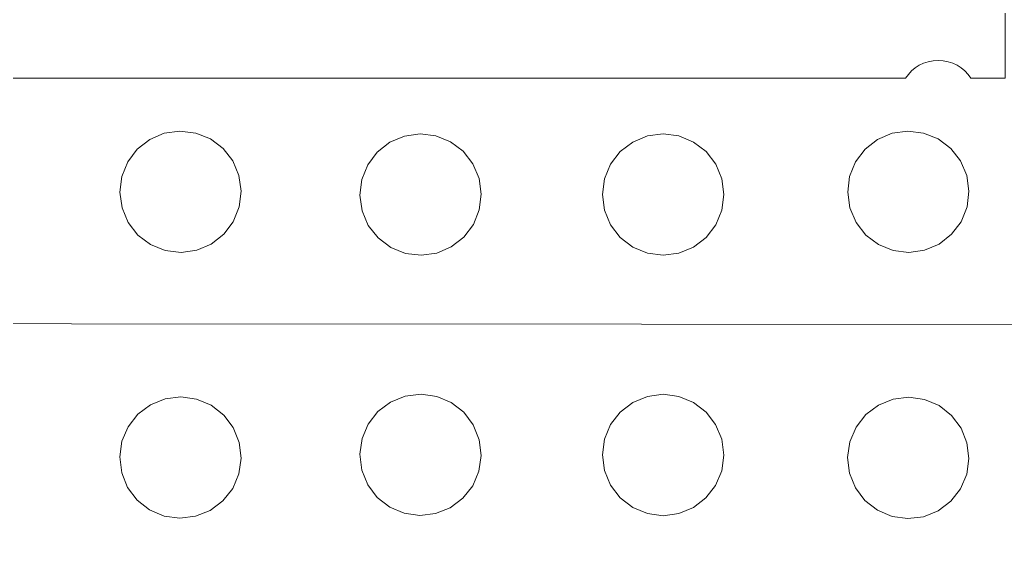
# Model space of a CAD drawing. Header units: centimetres. Extents: x -25 to 25, y -32.5 to 32.5.
# Drawn here: x -6.988 to -4.397, y -18.352 to -16.974 of the extents above; entities that cross this region are included whole.
import ezdxf

# ---------------------------------------------------------------- set-up
doc = ezdxf.new("R2010")
doc.units = ezdxf.units.CM
doc.header["$MEASUREMENT"] = 0
doc.layers.add('Capa 1', color=7, linetype='Continuous')

msp = doc.modelspace()

# ---------------------------------------------------------------- linework, layer by layer
at = {"layer": 'Capa 1', "color": 250, "lineweight": 9}
for points, knots in [([(-4.48739, -16.83101), (-4.48739, -16.83101), (-4.3972, -16.83073), (-4.3972, -16.83073), (-4.3972, -16.83073), (-4.3972, -16.83073), (-4.3972, -17.12726), (-4.3972, -17.12726), (-4.3972, -17.12726), (-4.3972, -17.12726), (-4.48766, -17.12726), (-4.48766, -17.12726)], [0, 0, 0, 0, 0.25, 0.25, 0.25, 0.25, 0.5, 0.5, 0.5, 0.5, 1, 1, 1, 1]), ([(-4.48739, -17.12768), (-4.50552, -17.09943), (-4.53722, -17.0807), (-4.57329, -17.0807), (-4.57329, -17.0807), (-4.60936, -17.0807), (-4.64106, -17.09943), (-4.6592, -17.12768)], [0, 0, 0, 0, 0.3333333, 0.3333333, 0.3333333, 0.3333333, 1, 1, 1, 1]), ([(-4.65891, -17.12726), (-4.65891, -17.12726), (-8.47917, -17.12726), (-8.47917, -17.12726), (-8.47917, -17.12726), (-8.47917, -17.12726), (-8.47918, -17.64913), (-8.47918, -17.64913), (-8.47918, -17.64913), (-8.47918, -17.64913), (-8.47809, -17.66579), (-8.47809, -17.66579), (-8.47809, -17.66579), (-8.47809, -17.66579), (-8.47482, -17.68216), (-8.47482, -17.68216), (-8.47482, -17.68216), (-8.47482, -17.68216), (-8.46946, -17.69796), (-8.46946, -17.69796), (-8.46946, -17.69796), (-8.46946, -17.69796), (-8.46208, -17.71292), (-8.46208, -17.71292), (-8.46208, -17.71292), (-8.46208, -17.71292), (-8.45281, -17.7268), (-8.45281, -17.7268), (-8.45281, -17.7268), (-8.45281, -17.7268), (-8.4418, -17.73935), (-8.4418, -17.73935), (-8.4418, -17.73935), (-8.4418, -17.73935), (-8.42926, -17.75034), (-8.42926, -17.75034), (-8.42926, -17.75034), (-8.42926, -17.75034), (-8.41539, -17.75962), (-8.41539, -17.75962), (-8.41539, -17.75962), (-8.41539, -17.75962), (-8.40041, -17.767), (-8.40041, -17.767), (-8.40041, -17.767), (-8.40041, -17.767), (-8.38461, -17.77237), (-8.38461, -17.77237), (-8.38461, -17.77237), (-8.38461, -17.77237), (-8.36824, -17.77562), (-8.36824, -17.77562), (-8.36824, -17.77562), (-8.36824, -17.77562), (-8.3516, -17.77671), (-8.3516, -17.77671)], [0, 0, 0, 0, 0.0666667, 0.0666667, 0.0666667, 0.0666667, 0.1333333, 0.1333333, 0.1333333, 0.1333333, 0.2, 0.2, 0.2, 0.2, 0.2666667, 0.2666667, 0.2666667, 0.2666667, 0.3333333, 0.3333333, 0.3333333, 0.3333333, 0.4, 0.4, 0.4, 0.4, 0.4666667, 0.4666667, 0.4666667, 0.4666667, 0.5333333, 0.5333333, 0.5333333, 0.5333333, 0.6, 0.6, 0.6, 0.6, 0.6666667, 0.6666667, 0.6666667, 0.6666667, 0.7333333, 0.7333333, 0.7333333, 0.7333333, 0.8, 0.8, 0.8, 0.8, 0.8666667, 0.8666667, 0.8666667, 0.8666667, 1, 1, 1, 1]), ([(-6.70293, -17.50678), (-6.70293, -17.50678), (-6.6773, -17.53959), (-6.6773, -17.53959), (-6.6773, -17.53959), (-6.6773, -17.53959), (-6.64406, -17.56465), (-6.64406, -17.56465), (-6.64406, -17.56465), (-6.64406, -17.56465), (-6.60547, -17.58025), (-6.60547, -17.58025), (-6.60547, -17.58025), (-6.60547, -17.58025), (-6.56415, -17.58534), (-6.56415, -17.58534), (-6.56415, -17.58534), (-6.56415, -17.58534), (-6.52292, -17.57955), (-6.52292, -17.57955), (-6.52292, -17.57955), (-6.52292, -17.57955), (-6.48459, -17.5633), (-6.48459, -17.5633), (-6.48459, -17.5633), (-6.48459, -17.5633), (-6.45178, -17.53767), (-6.45178, -17.53767), (-6.45178, -17.53767), (-6.45178, -17.53767), (-6.42672, -17.50443), (-6.42672, -17.50443), (-6.42672, -17.50443), (-6.42672, -17.50443), (-6.41112, -17.46584), (-6.41112, -17.46584), (-6.41112, -17.46584), (-6.41112, -17.46584), (-6.40603, -17.42452), (-6.40603, -17.42452), (-6.40603, -17.42452), (-6.40603, -17.42452), (-6.41182, -17.38329), (-6.41182, -17.38329), (-6.41182, -17.38329), (-6.41182, -17.38329), (-6.42808, -17.34496), (-6.42808, -17.34496), (-6.42808, -17.34496), (-6.42808, -17.34496), (-6.4537, -17.31215), (-6.4537, -17.31215), (-6.4537, -17.31215), (-6.4537, -17.31215), (-6.48694, -17.28709), (-6.48694, -17.28709), (-6.48694, -17.28709), (-6.48694, -17.28709), (-6.52554, -17.27149), (-6.52554, -17.27149), (-6.52554, -17.27149), (-6.52554, -17.27149), (-6.56685, -17.2664), (-6.56685, -17.2664), (-6.56685, -17.2664), (-6.56685, -17.2664), (-6.60808, -17.27219), (-6.60808, -17.27219), (-6.60808, -17.27219), (-6.60808, -17.27219), (-6.64641, -17.28845), (-6.64641, -17.28845), (-6.64641, -17.28845), (-6.64641, -17.28845), (-6.67922, -17.31407), (-6.67922, -17.31407), (-6.67922, -17.31407), (-6.67922, -17.31407), (-6.70428, -17.34731), (-6.70428, -17.34731), (-6.70428, -17.34731), (-6.70428, -17.34731), (-6.71988, -17.38591), (-6.71988, -17.38591), (-6.71988, -17.38591), (-6.71988, -17.38591), (-6.72497, -17.42723), (-6.72497, -17.42723), (-6.72497, -17.42723), (-6.72497, -17.42723), (-6.71918, -17.46845), (-6.71918, -17.46845), (-6.71918, -17.46845), (-6.71918, -17.46845), (-6.70293, -17.50678), (-6.70293, -17.50678)], [0, 0, 0, 0, 0.04, 0.04, 0.04, 0.04, 0.08, 0.08, 0.08, 0.08, 0.12, 0.12, 0.12, 0.12, 0.16, 0.16, 0.16, 0.16, 0.2, 0.2, 0.2, 0.2, 0.24, 0.24, 0.24, 0.24, 0.28, 0.28, 0.28, 0.28, 0.32, 0.32, 0.32, 0.32, 0.36, 0.36, 0.36, 0.36, 0.4, 0.4, 0.4, 0.4, 0.44, 0.44, 0.44, 0.44, 0.48, 0.48, 0.48, 0.48, 0.52, 0.52, 0.52, 0.52, 0.56, 0.56, 0.56, 0.56, 0.6, 0.6, 0.6, 0.6, 0.64, 0.64, 0.64, 0.64, 0.68, 0.68, 0.68, 0.68, 0.72, 0.72, 0.72, 0.72, 0.76, 0.76, 0.76, 0.76, 0.8, 0.8, 0.8, 0.8, 0.84, 0.84, 0.84, 0.84, 0.88, 0.88, 0.88, 0.88, 0.92, 0.92, 0.92, 0.92, 1, 1, 1, 1]), ([(-6.07174, -17.51418), (-6.07174, -17.51418), (-6.04612, -17.547), (-6.04612, -17.547), (-6.04612, -17.547), (-6.04612, -17.547), (-6.01288, -17.57206), (-6.01288, -17.57206), (-6.01288, -17.57206), (-6.01288, -17.57206), (-5.97428, -17.58766), (-5.97428, -17.58766), (-5.97428, -17.58766), (-5.97428, -17.58766), (-5.93296, -17.59274), (-5.93296, -17.59274), (-5.93296, -17.59274), (-5.93296, -17.59274), (-5.89174, -17.58696), (-5.89174, -17.58696), (-5.89174, -17.58696), (-5.89174, -17.58696), (-5.85341, -17.5707), (-5.85341, -17.5707), (-5.85341, -17.5707), (-5.85341, -17.5707), (-5.8206, -17.54508), (-5.8206, -17.54508), (-5.8206, -17.54508), (-5.8206, -17.54508), (-5.79554, -17.51184), (-5.79554, -17.51184), (-5.79554, -17.51184), (-5.79554, -17.51184), (-5.77993, -17.47324), (-5.77993, -17.47324), (-5.77993, -17.47324), (-5.77993, -17.47324), (-5.77485, -17.43192), (-5.77485, -17.43192), (-5.77485, -17.43192), (-5.77485, -17.43192), (-5.78063, -17.3907), (-5.78063, -17.3907), (-5.78063, -17.3907), (-5.78063, -17.3907), (-5.79689, -17.35237), (-5.79689, -17.35237), (-5.79689, -17.35237), (-5.79689, -17.35237), (-5.82251, -17.31956), (-5.82251, -17.31956), (-5.82251, -17.31956), (-5.82251, -17.31956), (-5.85576, -17.2945), (-5.85576, -17.2945), (-5.85576, -17.2945), (-5.85576, -17.2945), (-5.89435, -17.27889), (-5.89435, -17.27889), (-5.89435, -17.27889), (-5.89435, -17.27889), (-5.93567, -17.27381), (-5.93567, -17.27381), (-5.93567, -17.27381), (-5.93567, -17.27381), (-5.9769, -17.2796), (-5.9769, -17.2796), (-5.9769, -17.2796), (-5.9769, -17.2796), (-6.01522, -17.29585), (-6.01522, -17.29585), (-6.01522, -17.29585), (-6.01522, -17.29585), (-6.04803, -17.32148), (-6.04803, -17.32148), (-6.04803, -17.32148), (-6.04803, -17.32148), (-6.0731, -17.35472), (-6.0731, -17.35472), (-6.0731, -17.35472), (-6.0731, -17.35472), (-6.0887, -17.39331), (-6.0887, -17.39331), (-6.0887, -17.39331), (-6.0887, -17.39331), (-6.09378, -17.43463), (-6.09378, -17.43463), (-6.09378, -17.43463), (-6.09378, -17.43463), (-6.088, -17.47586), (-6.088, -17.47586), (-6.088, -17.47586), (-6.088, -17.47586), (-6.07174, -17.51418), (-6.07174, -17.51418)], [0, 0, 0, 0, 0.04, 0.04, 0.04, 0.04, 0.08, 0.08, 0.08, 0.08, 0.12, 0.12, 0.12, 0.12, 0.16, 0.16, 0.16, 0.16, 0.2, 0.2, 0.2, 0.2, 0.24, 0.24, 0.24, 0.24, 0.28, 0.28, 0.28, 0.28, 0.32, 0.32, 0.32, 0.32, 0.36, 0.36, 0.36, 0.36, 0.4, 0.4, 0.4, 0.4, 0.44, 0.44, 0.44, 0.44, 0.48, 0.48, 0.48, 0.48, 0.52, 0.52, 0.52, 0.52, 0.56, 0.56, 0.56, 0.56, 0.6, 0.6, 0.6, 0.6, 0.64, 0.64, 0.64, 0.64, 0.68, 0.68, 0.68, 0.68, 0.72, 0.72, 0.72, 0.72, 0.76, 0.76, 0.76, 0.76, 0.8, 0.8, 0.8, 0.8, 0.84, 0.84, 0.84, 0.84, 0.88, 0.88, 0.88, 0.88, 0.92, 0.92, 0.92, 0.92, 1, 1, 1, 1]), ([(-5.43453, -17.51301), (-5.43453, -17.51301), (-5.40919, -17.54604), (-5.40919, -17.54604), (-5.40919, -17.54604), (-5.40919, -17.54604), (-5.37616, -17.57139), (-5.37616, -17.57139), (-5.37616, -17.57139), (-5.37616, -17.57139), (-5.3377, -17.58732), (-5.3377, -17.58732), (-5.3377, -17.58732), (-5.3377, -17.58732), (-5.29643, -17.59275), (-5.29643, -17.59275), (-5.29643, -17.59275), (-5.29643, -17.59275), (-5.25515, -17.58732), (-5.25515, -17.58732), (-5.25515, -17.58732), (-5.25515, -17.58732), (-5.21669, -17.57139), (-5.21669, -17.57139), (-5.21669, -17.57139), (-5.21669, -17.57139), (-5.18366, -17.54604), (-5.18366, -17.54604), (-5.18366, -17.54604), (-5.18366, -17.54604), (-5.15832, -17.51301), (-5.15832, -17.51301), (-5.15832, -17.51301), (-5.15832, -17.51301), (-5.14239, -17.47455), (-5.14239, -17.47455), (-5.14239, -17.47455), (-5.14239, -17.47455), (-5.13695, -17.43328), (-5.13695, -17.43328), (-5.13695, -17.43328), (-5.13695, -17.43328), (-5.14239, -17.392), (-5.14239, -17.392), (-5.14239, -17.392), (-5.14239, -17.392), (-5.15832, -17.35354), (-5.15832, -17.35354), (-5.15832, -17.35354), (-5.15832, -17.35354), (-5.18366, -17.32051), (-5.18366, -17.32051), (-5.18366, -17.32051), (-5.18366, -17.32051), (-5.21669, -17.29517), (-5.21669, -17.29517), (-5.21669, -17.29517), (-5.21669, -17.29517), (-5.25515, -17.27924), (-5.25515, -17.27924), (-5.25515, -17.27924), (-5.25515, -17.27924), (-5.29643, -17.27381), (-5.29643, -17.27381), (-5.29643, -17.27381), (-5.29643, -17.27381), (-5.3377, -17.27924), (-5.3377, -17.27924), (-5.3377, -17.27924), (-5.3377, -17.27924), (-5.37616, -17.29517), (-5.37616, -17.29517), (-5.37616, -17.29517), (-5.37616, -17.29517), (-5.40919, -17.32051), (-5.40919, -17.32051), (-5.40919, -17.32051), (-5.40919, -17.32051), (-5.43453, -17.35354), (-5.43453, -17.35354), (-5.43453, -17.35354), (-5.43453, -17.35354), (-5.45047, -17.392), (-5.45047, -17.392), (-5.45047, -17.392), (-5.45047, -17.392), (-5.4559, -17.43328), (-5.4559, -17.43328), (-5.4559, -17.43328), (-5.4559, -17.43328), (-5.45047, -17.47455), (-5.45047, -17.47455), (-5.45047, -17.47455), (-5.45047, -17.47455), (-5.43453, -17.51301), (-5.43453, -17.51301)], [0, 0, 0, 0, 0.04, 0.04, 0.04, 0.04, 0.08, 0.08, 0.08, 0.08, 0.12, 0.12, 0.12, 0.12, 0.16, 0.16, 0.16, 0.16, 0.2, 0.2, 0.2, 0.2, 0.24, 0.24, 0.24, 0.24, 0.28, 0.28, 0.28, 0.28, 0.32, 0.32, 0.32, 0.32, 0.36, 0.36, 0.36, 0.36, 0.4, 0.4, 0.4, 0.4, 0.44, 0.44, 0.44, 0.44, 0.48, 0.48, 0.48, 0.48, 0.52, 0.52, 0.52, 0.52, 0.56, 0.56, 0.56, 0.56, 0.6, 0.6, 0.6, 0.6, 0.64, 0.64, 0.64, 0.64, 0.68, 0.68, 0.68, 0.68, 0.72, 0.72, 0.72, 0.72, 0.76, 0.76, 0.76, 0.76, 0.8, 0.8, 0.8, 0.8, 0.84, 0.84, 0.84, 0.84, 0.88, 0.88, 0.88, 0.88, 0.92, 0.92, 0.92, 0.92, 1, 1, 1, 1]), ([(-4.78925, -17.50678), (-4.78925, -17.50678), (-4.76363, -17.53959), (-4.76363, -17.53959), (-4.76363, -17.53959), (-4.76363, -17.53959), (-4.73039, -17.56465), (-4.73039, -17.56465), (-4.73039, -17.56465), (-4.73039, -17.56465), (-4.69179, -17.58025), (-4.69179, -17.58025), (-4.69179, -17.58025), (-4.69179, -17.58025), (-4.65048, -17.58534), (-4.65048, -17.58534), (-4.65048, -17.58534), (-4.65048, -17.58534), (-4.60925, -17.57955), (-4.60925, -17.57955), (-4.60925, -17.57955), (-4.60925, -17.57955), (-4.57092, -17.5633), (-4.57092, -17.5633), (-4.57092, -17.5633), (-4.57092, -17.5633), (-4.53811, -17.53767), (-4.53811, -17.53767), (-4.53811, -17.53767), (-4.53811, -17.53767), (-4.51305, -17.50443), (-4.51305, -17.50443), (-4.51305, -17.50443), (-4.51305, -17.50443), (-4.49745, -17.46584), (-4.49745, -17.46584), (-4.49745, -17.46584), (-4.49745, -17.46584), (-4.49236, -17.42452), (-4.49236, -17.42452), (-4.49236, -17.42452), (-4.49236, -17.42452), (-4.49815, -17.38329), (-4.49815, -17.38329), (-4.49815, -17.38329), (-4.49815, -17.38329), (-4.5144, -17.34496), (-4.5144, -17.34496), (-4.5144, -17.34496), (-4.5144, -17.34496), (-4.54003, -17.31215), (-4.54003, -17.31215), (-4.54003, -17.31215), (-4.54003, -17.31215), (-4.57327, -17.28709), (-4.57327, -17.28709), (-4.57327, -17.28709), (-4.57327, -17.28709), (-4.61186, -17.27149), (-4.61186, -17.27149), (-4.61186, -17.27149), (-4.61186, -17.27149), (-4.65318, -17.2664), (-4.65318, -17.2664), (-4.65318, -17.2664), (-4.65318, -17.2664), (-4.69441, -17.27219), (-4.69441, -17.27219), (-4.69441, -17.27219), (-4.69441, -17.27219), (-4.73274, -17.28845), (-4.73274, -17.28845), (-4.73274, -17.28845), (-4.73274, -17.28845), (-4.76555, -17.31407), (-4.76555, -17.31407), (-4.76555, -17.31407), (-4.76555, -17.31407), (-4.79061, -17.34731), (-4.79061, -17.34731), (-4.79061, -17.34731), (-4.79061, -17.34731), (-4.80621, -17.38591), (-4.80621, -17.38591), (-4.80621, -17.38591), (-4.80621, -17.38591), (-4.8113, -17.42723), (-4.8113, -17.42723), (-4.8113, -17.42723), (-4.8113, -17.42723), (-4.80551, -17.46845), (-4.80551, -17.46845), (-4.80551, -17.46845), (-4.80551, -17.46845), (-4.78925, -17.50678), (-4.78925, -17.50678)], [0, 0, 0, 0, 0.04, 0.04, 0.04, 0.04, 0.08, 0.08, 0.08, 0.08, 0.12, 0.12, 0.12, 0.12, 0.16, 0.16, 0.16, 0.16, 0.2, 0.2, 0.2, 0.2, 0.24, 0.24, 0.24, 0.24, 0.28, 0.28, 0.28, 0.28, 0.32, 0.32, 0.32, 0.32, 0.36, 0.36, 0.36, 0.36, 0.4, 0.4, 0.4, 0.4, 0.44, 0.44, 0.44, 0.44, 0.48, 0.48, 0.48, 0.48, 0.52, 0.52, 0.52, 0.52, 0.56, 0.56, 0.56, 0.56, 0.6, 0.6, 0.6, 0.6, 0.64, 0.64, 0.64, 0.64, 0.68, 0.68, 0.68, 0.68, 0.72, 0.72, 0.72, 0.72, 0.76, 0.76, 0.76, 0.76, 0.8, 0.8, 0.8, 0.8, 0.84, 0.84, 0.84, 0.84, 0.88, 0.88, 0.88, 0.88, 0.92, 0.92, 0.92, 0.92, 1, 1, 1, 1]), ([(-0.01095, -22.81621), (-0.01095, -22.81621), (-0.62295, -22.81588), (-0.62295, -22.81588), (-0.62295, -22.81588), (-0.62295, -22.81588), (-0.62355, -23.90029), (-0.62355, -23.90029), (-0.62355, -23.90029), (-0.62355, -23.90029), (-0.31756, -23.90046), (-0.31756, -23.90046), (-0.31756, -23.90046), (-0.31756, -23.90046), (-0.31812, -24.93468), (-0.31812, -24.93468), (-0.31812, -24.93468), (-0.31812, -24.93468), (-1.84991, -26.46479), (-1.84991, -26.46479), (-1.84991, -26.46479), (-1.84991, -26.46479), (-1.8514, -29.19411), (-1.8514, -29.19411), (-1.8514, -29.19411), (-1.8514, -29.19411), (-0.321, -30.1518), (-0.321, -30.1518), (-0.321, -30.1518), (-0.321, -30.1518), (-0.32128, -30.66211), (-0.32128, -30.66211), (-0.32128, -30.66211), (-0.91406, -30.66178), (-3.56244, -30.66031), (-3.66319, -30.66026), (-3.66319, -30.66026), (-3.66319, -30.66026), (-3.66336, -30.96625), (-3.66336, -30.96625), (-3.66336, -30.96625), (-3.66336, -30.96625), (-4.30124, -30.9659), (-4.30124, -30.9659), (-4.30124, -30.9659), (-4.30124, -30.9659), (-4.30107, -30.65991), (-4.30107, -30.65991), (-4.30107, -30.65991), (-4.44164, -30.65983), (-4.81781, -30.65962), (-4.95225, -30.65955), (-4.95225, -30.65955), (-4.95225, -30.65955), (-5.00159, -30.18334), (-5.00159, -30.18334), (-5.00159, -30.18334), (-4.71797, -30.15395), (-4.77909, -30.16029), (-4.69723, -30.15181), (-4.69723, -30.15181), (-4.7111, -30.01796), (-4.74733, -29.66819), (-4.76932, -29.45591), (-4.76932, -29.45591), (-4.76932, -29.45591), (-5.0737, -29.48745), (-5.0737, -29.48745), (-5.0737, -29.48745), (-5.0737, -29.48745), (-5.39603, -26.37638), (-5.39603, -26.37638), (-5.39603, -26.37638), (-5.39603, -26.37638), (-5.09168, -26.34484), (-5.09168, -26.34484), (-5.09168, -26.34484), (-5.10341, -26.23155), (-5.16133, -25.67251), (-5.16377, -25.64895), (-5.16377, -25.64895), (-5.16377, -25.64895), (-5.46814, -25.68049), (-5.46814, -25.68049), (-5.46814, -25.68049), (-5.46814, -25.68049), (-5.56033, -24.79063), (-5.56033, -24.79063), (-5.56033, -24.79063), (-5.56033, -24.79063), (-5.86155, -24.78617), (-5.86155, -24.78617), (-5.86155, -24.78617), (-5.86155, -24.78617), (-6.10712, -24.72073), (-6.10712, -24.72073), (-6.10712, -24.72073), (-6.10712, -24.72073), (-6.02917, -24.42483), (-6.02917, -24.42483), (-6.02917, -24.42483), (-6.02917, -24.42483), (-6.33934, -24.34218), (-6.33934, -24.34218), (-6.33934, -24.34218), (-6.33934, -24.34218), (-6.41729, -24.63808), (-6.41729, -24.63808), (-6.41729, -24.63808), (-6.41729, -24.63808), (-7.70458, -24.29504), (-7.70458, -24.29504), (-7.70458, -24.29504), (-7.70458, -24.29504), (-7.62663, -23.99914), (-7.62663, -23.99914), (-7.62663, -23.99914), (-7.62663, -23.99914), (-7.93681, -23.91649), (-7.93681, -23.91649), (-7.93681, -23.91649), (-7.93681, -23.91649), (-8.01476, -24.21239), (-8.01476, -24.21239), (-8.01476, -24.21239), (-8.01476, -24.21239), (-8.26032, -24.14696), (-8.26032, -24.14696), (-8.26032, -24.14696), (-8.26032, -24.14696), (-8.61027, -24.14676), (-8.61027, -24.14676), (-8.61027, -24.14676), (-8.61027, -24.14676), (-8.60987, -23.4387), (-8.60987, -23.4387), (-8.60987, -23.4387), (-8.60987, -23.4387), (-8.22715, -23.4389), (-8.22715, -23.4389), (-8.22715, -23.4389), (-8.22703, -23.22658), (-8.22839, -22.84817), (-8.22913, -22.80103), (-8.22913, -22.80103), (-8.22913, -22.80103), (-8.60952, -22.80082), (-8.60952, -22.80082), (-8.60952, -22.80082), (-8.60952, -22.80082), (-8.60865, -21.20608), (-8.60865, -21.20608), (-8.60865, -21.20608), (-8.60865, -21.20608), (-8.22592, -21.2063), (-8.22592, -21.2063), (-8.22592, -21.2063), (-8.22581, -21.01337), (-8.227, -20.61759), (-8.2279, -20.56841), (-8.2279, -20.56841), (-8.2279, -20.56841), (-8.6083, -20.5682), (-8.6083, -20.5682), (-8.6083, -20.5682), (-8.6083, -20.5682), (-8.6079, -19.86866), (-8.6079, -19.86866), (-8.6079, -19.86866), (-8.6079, -19.86866), (-7.52349, -19.87777), (-7.52349, -19.87777), (-7.52349, -19.87777), (-7.52349, -19.87777), (-7.52321, -19.36747), (-7.52321, -19.36747), (-7.52321, -19.36747), (-7.52321, -19.36747), (-8.35246, -19.36701), (-8.35246, -19.36701), (-8.35246, -19.36701), (-8.35246, -19.36701), (-8.36912, -19.36591), (-8.36912, -19.36591), (-8.36912, -19.36591), (-8.36912, -19.36591), (-8.38549, -19.36265), (-8.38549, -19.36265), (-8.38549, -19.36265), (-8.38549, -19.36265), (-8.40129, -19.35727), (-8.40129, -19.35727), (-8.40129, -19.35727), (-8.40129, -19.35727), (-8.41625, -19.34989), (-8.41625, -19.34989), (-8.41625, -19.34989), (-8.41625, -19.34989), (-8.43013, -19.34061), (-8.43013, -19.34061), (-8.43013, -19.34061), (-8.43013, -19.34061), (-8.44266, -19.32959), (-8.44266, -19.32959), (-8.44266, -19.32959), (-8.44266, -19.32959), (-8.45366, -19.31703), (-8.45366, -19.31703), (-8.45366, -19.31703), (-8.45366, -19.31703), (-8.46292, -19.30316), (-8.46292, -19.30316), (-8.46292, -19.30316), (-8.46292, -19.30316), (-8.47029, -19.28819), (-8.47029, -19.28819), (-8.47029, -19.28819), (-8.47029, -19.28819), (-8.47566, -19.27238), (-8.47566, -19.27238), (-8.47566, -19.27238), (-8.47566, -19.27238), (-8.4789, -19.25603), (-8.4789, -19.25603), (-8.4789, -19.25603), (-8.4789, -19.25603), (-8.47998, -19.23936), (-8.47998, -19.23936), (-8.47998, -19.23936), (-8.47998, -19.23936), (-8.47981, -18.92043), (-8.47981, -18.92043), (-8.47981, -18.92043), (-8.47981, -18.92043), (-9.11769, -18.92007), (-9.11769, -18.92007), (-9.11769, -18.92007), (-9.11769, -18.92007), (-9.20517, -18.89868), (-9.20517, -18.89868), (-9.20517, -18.89868), (-9.20517, -18.89868), (-9.28961, -18.86734), (-9.28961, -18.86734), (-9.28961, -18.86734), (-9.28961, -18.86734), (-9.36984, -18.82643), (-9.36984, -18.82643), (-9.36984, -18.82643), (-9.36984, -18.82643), (-9.44481, -18.77653), (-9.44481, -18.77653), (-9.44481, -18.77653), (-9.44481, -18.77653), (-9.51353, -18.71831), (-9.51353, -18.71831), (-9.51353, -18.71831), (-9.51353, -18.71831), (-9.57506, -18.65254), (-9.57506, -18.65254), (-9.57506, -18.65254), (-9.57506, -18.65254), (-9.62857, -18.58011), (-9.62857, -18.58011), (-9.62857, -18.58011), (-9.62857, -18.58011), (-9.67335, -18.50198), (-9.67335, -18.50198), (-9.67335, -18.50198), (-9.67335, -18.50198), (-9.70882, -18.4192), (-9.70882, -18.4192), (-9.70882, -18.4192), (-9.70882, -18.4192), (-9.73449, -18.33287), (-9.73449, -18.33287), (-9.73449, -18.33287), (-9.73449, -18.33287), (-9.75, -18.24417), (-9.75, -18.24417), (-9.75, -18.24417), (-9.75, -18.24417), (-9.75516, -18.15424), (-9.75516, -18.15424), (-9.75516, -18.15424), (-9.75516, -18.15424), (-9.75487, -17.64394), (-9.75487, -17.64394), (-9.75487, -17.64394), (-9.75487, -17.64394), (-9.75378, -17.62728), (-9.75378, -17.62728), (-9.75378, -17.62728), (-9.75378, -17.62728), (-9.7505, -17.61091), (-9.7505, -17.61091), (-9.7505, -17.61091), (-9.7505, -17.61091), (-9.74514, -17.59512), (-9.74514, -17.59512), (-9.74514, -17.59512), (-9.74514, -17.59512), (-9.73775, -17.58015), (-9.73775, -17.58015), (-9.73775, -17.58015), (-9.73775, -17.58015), (-9.72847, -17.56627), (-9.72847, -17.56627), (-9.72847, -17.56627), (-9.72847, -17.56627), (-9.71747, -17.55375), (-9.71747, -17.55375), (-9.71747, -17.55375), (-9.71747, -17.55375), (-9.70491, -17.54274), (-9.70491, -17.54274), (-9.70491, -17.54274), (-9.70491, -17.54274), (-9.69104, -17.53348), (-9.69104, -17.53348), (-9.69104, -17.53348), (-9.69104, -17.53348), (-9.67605, -17.52612), (-9.67605, -17.52612), (-9.67605, -17.52612), (-9.67605, -17.52612), (-9.66025, -17.52075), (-9.66025, -17.52075), (-9.66025, -17.52075), (-9.66025, -17.52075), (-9.64387, -17.51751), (-9.64387, -17.51751), (-9.64387, -17.51751), (-9.64387, -17.51751), (-9.62724, -17.51644), (-9.62724, -17.51644), (-9.62724, -17.51644), (-9.62724, -17.51644), (-9.2445, -17.51664), (-9.2445, -17.51664), (-9.2445, -17.51664), (-9.2445, -17.51664), (-9.22785, -17.51774), (-9.22785, -17.51774), (-9.22785, -17.51774), (-9.22785, -17.51774), (-9.21148, -17.521), (-9.21148, -17.521), (-9.21148, -17.521), (-9.21148, -17.521), (-9.19568, -17.52638), (-9.19568, -17.52638), (-9.19568, -17.52638), (-9.19568, -17.52638), (-9.18072, -17.53376), (-9.18072, -17.53376), (-9.18072, -17.53376), (-9.18072, -17.53376), (-9.16686, -17.54304), (-9.16686, -17.54304), (-9.16686, -17.54304), (-9.16686, -17.54304), (-9.15431, -17.55405), (-9.15431, -17.55405), (-9.15431, -17.55405), (-9.15431, -17.55405), (-9.14331, -17.56661), (-9.14331, -17.56661), (-9.14331, -17.56661), (-9.14331, -17.56661), (-9.13405, -17.58048), (-9.13405, -17.58048), (-9.13405, -17.58048), (-9.13405, -17.58048), (-9.12667, -17.59546), (-9.12667, -17.59546), (-9.12667, -17.59546), (-9.12667, -17.59546), (-9.12132, -17.61127), (-9.12132, -17.61127), (-9.12132, -17.61127), (-9.12132, -17.61127), (-9.11806, -17.62763), (-9.11806, -17.62763), (-9.11806, -17.62763), (-9.11806, -17.62763), (-9.11699, -17.64428), (-9.11699, -17.64428), (-9.11699, -17.64428), (-9.11699, -17.64428), (-9.11714, -17.91025), (-9.11714, -17.91025), (-9.11714, -17.91025), (-9.11714, -17.91025), (-9.11506, -17.94215), (-9.11506, -17.94215), (-9.11506, -17.94215), (-9.11506, -17.94215), (-9.10884, -17.9735), (-9.10884, -17.9735), (-9.10884, -17.9735), (-9.10884, -17.9735), (-9.09859, -18.00377), (-9.09859, -18.00377), (-9.09859, -18.00377), (-9.09859, -18.00377), (-9.08448, -18.03244), (-9.08448, -18.03244), (-9.08448, -18.03244), (-9.08448, -18.03244), (-9.06673, -18.05904), (-9.06673, -18.05904), (-9.06673, -18.05904), (-9.06673, -18.05904), (-9.04566, -18.08308), (-9.04566, -18.08308), (-9.04566, -18.08308), (-9.04566, -18.08308), (-9.02165, -18.10416), (-9.02165, -18.10416), (-9.02165, -18.10416), (-9.02165, -18.10416), (-8.99508, -18.12193), (-8.99508, -18.12193), (-8.99508, -18.12193), (-8.99508, -18.12193), (-8.96643, -18.13608), (-8.96643, -18.13608), (-8.96643, -18.13608), (-8.96643, -18.13608), (-8.93617, -18.14637), (-8.93617, -18.14637), (-8.93617, -18.14637), (-8.93617, -18.14637), (-8.90482, -18.15262), (-8.90482, -18.15262), (-8.90482, -18.15262), (-8.90482, -18.15262), (-8.87293, -18.15473), (-8.87293, -18.15473), (-8.87293, -18.15473), (-8.87293, -18.15473), (-8.47938, -18.15495), (-8.47938, -18.15495), (-8.47938, -18.15495), (-8.47938, -18.15495), (-8.47924, -17.89979), (-8.47924, -17.89979), (-8.47924, -17.89979), (-8.47924, -17.89979), (-8.47815, -17.88314), (-8.47815, -17.88314), (-8.47815, -17.88314), (-8.47815, -17.88314), (-8.47488, -17.86678), (-8.47488, -17.86678), (-8.47488, -17.86678), (-8.47488, -17.86678), (-8.4695, -17.85097), (-8.4695, -17.85097), (-8.4695, -17.85097), (-8.4695, -17.85097), (-8.46211, -17.83601), (-8.46211, -17.83601), (-8.46211, -17.83601), (-8.46211, -17.83601), (-8.45283, -17.82214), (-8.45283, -17.82214), (-8.45283, -17.82214), (-8.45283, -17.82214), (-8.44181, -17.8096), (-8.44181, -17.8096), (-8.44181, -17.8096), (-8.44181, -17.8096), (-8.42926, -17.7986), (-8.42926, -17.7986), (-8.42926, -17.7986), (-8.42926, -17.7986), (-8.4154, -17.78934), (-8.4154, -17.78934), (-8.4154, -17.78934), (-8.4154, -17.78934), (-8.40042, -17.78196), (-8.40042, -17.78196), (-8.40042, -17.78196), (-8.40042, -17.78196), (-8.3846, -17.77662), (-8.3846, -17.77662), (-8.3846, -17.77662), (-8.3846, -17.77662), (-8.36825, -17.77337), (-8.36825, -17.77337), (-8.36825, -17.77337), (-8.36825, -17.77337), (-8.3516, -17.77228), (-8.3516, -17.77228), (-8.3516, -17.77228), (-8.3516, -17.77228), (-2.35573, -17.77558), (-2.35573, -17.77558), (-2.35573, -17.77558), (-2.35573, -17.77558), (-2.35573, -18.41994), (-2.35573, -18.41994), (-2.35573, -18.41994), (-2.35573, -18.41994), (-4.4014, -18.41882), (-4.4014, -18.41882)], [0, 0, 0, 0, 0.0078125, 0.0078125, 0.0078125, 0.0078125, 0.015625, 0.015625, 0.015625, 0.015625, 0.0234375, 0.0234375, 0.0234375, 0.0234375, 0.03125, 0.03125, 0.03125, 0.03125, 0.0390625, 0.0390625, 0.0390625, 0.0390625, 0.046875, 0.046875, 0.046875, 0.046875, 0.0546875, 0.0546875, 0.0546875, 0.0546875, 0.0625, 0.0625, 0.0625, 0.0625, 0.0703125, 0.0703125, 0.0703125, 0.0703125, 0.078125, 0.078125, 0.078125, 0.078125, 0.0859375, 0.0859375, 0.0859375, 0.0859375, 0.09375, 0.09375, 0.09375, 0.09375, 0.1015625, 0.1015625, 0.1015625, 0.1015625, 0.109375, 0.109375, 0.109375, 0.109375, 0.1171875, 0.1171875, 0.1171875, 0.1171875, 0.125, 0.125, 0.125, 0.125, 0.1328125, 0.1328125, 0.1328125, 0.1328125, 0.140625, 0.140625, 0.140625, 0.140625, 0.1484375, 0.1484375, 0.1484375, 0.1484375, 0.15625, 0.15625, 0.15625, 0.15625, 0.1640625, 0.1640625, 0.1640625, 0.1640625, 0.171875, 0.171875, 0.171875, 0.171875, 0.1796875, 0.1796875, 0.1796875, 0.1796875, 0.1875, 0.1875, 0.1875, 0.1875, 0.1953125, 0.1953125, 0.1953125, 0.1953125, 0.203125, 0.203125, 0.203125, 0.203125, 0.2109375, 0.2109375, 0.2109375, 0.2109375, 0.21875, 0.21875, 0.21875, 0.21875, 0.2265625, 0.2265625, 0.2265625, 0.2265625, 0.234375, 0.234375, 0.234375, 0.234375, 0.2421875, 0.2421875, 0.2421875, 0.2421875, 0.25, 0.25, 0.25, 0.25, 0.2578125, 0.2578125, 0.2578125, 0.2578125, 0.265625, 0.265625, 0.265625, 0.265625, 0.2734375, 0.2734375, 0.2734375, 0.2734375, 0.28125, 0.28125, 0.28125, 0.28125, 0.2890625, 0.2890625, 0.2890625, 0.2890625, 0.296875, 0.296875, 0.296875, 0.296875, 0.3046875, 0.3046875, 0.3046875, 0.3046875, 0.3125, 0.3125, 0.3125, 0.3125, 0.3203125, 0.3203125, 0.3203125, 0.3203125, 0.328125, 0.328125, 0.328125, 0.328125, 0.3359375, 0.3359375, 0.3359375, 0.3359375, 0.34375, 0.34375, 0.34375, 0.34375, 0.3515625, 0.3515625, 0.3515625, 0.3515625, 0.359375, 0.359375, 0.359375, 0.359375, 0.3671875, 0.3671875, 0.3671875, 0.3671875, 0.375, 0.375, 0.375, 0.375, 0.3828125, 0.3828125, 0.3828125, 0.3828125, 0.390625, 0.390625, 0.390625, 0.390625, 0.3984375, 0.3984375, 0.3984375, 0.3984375, 0.40625, 0.40625, 0.40625, 0.40625, 0.4140625, 0.4140625, 0.4140625, 0.4140625, 0.421875, 0.421875, 0.421875, 0.421875, 0.4296875, 0.4296875, 0.4296875, 0.4296875, 0.4375, 0.4375, 0.4375, 0.4375, 0.4453125, 0.4453125, 0.4453125, 0.4453125, 0.453125, 0.453125, 0.453125, 0.453125, 0.4609375, 0.4609375, 0.4609375, 0.4609375, 0.46875, 0.46875, 0.46875, 0.46875, 0.4765625, 0.4765625, 0.4765625, 0.4765625, 0.484375, 0.484375, 0.484375, 0.484375, 0.4921875, 0.4921875, 0.4921875, 0.4921875, 0.5, 0.5, 0.5, 0.5, 0.5078125, 0.5078125, 0.5078125, 0.5078125, 0.515625, 0.515625, 0.515625, 0.515625, 0.5234375, 0.5234375, 0.5234375, 0.5234375, 0.53125, 0.53125, 0.53125, 0.53125, 0.5390625, 0.5390625, 0.5390625, 0.5390625, 0.546875, 0.546875, 0.546875, 0.546875, 0.5546875, 0.5546875, 0.5546875, 0.5546875, 0.5625, 0.5625, 0.5625, 0.5625, 0.5703125, 0.5703125, 0.5703125, 0.5703125, 0.578125, 0.578125, 0.578125, 0.578125, 0.5859375, 0.5859375, 0.5859375, 0.5859375, 0.59375, 0.59375, 0.59375, 0.59375, 0.6015625, 0.6015625, 0.6015625, 0.6015625, 0.609375, 0.609375, 0.609375, 0.609375, 0.6171875, 0.6171875, 0.6171875, 0.6171875, 0.625, 0.625, 0.625, 0.625, 0.6328125, 0.6328125, 0.6328125, 0.6328125, 0.640625, 0.640625, 0.640625, 0.640625, 0.6484375, 0.6484375, 0.6484375, 0.6484375, 0.65625, 0.65625, 0.65625, 0.65625, 0.6640625, 0.6640625, 0.6640625, 0.6640625, 0.671875, 0.671875, 0.671875, 0.671875, 0.6796875, 0.6796875, 0.6796875, 0.6796875, 0.6875, 0.6875, 0.6875, 0.6875, 0.6953125, 0.6953125, 0.6953125, 0.6953125, 0.703125, 0.703125, 0.703125, 0.703125, 0.7109375, 0.7109375, 0.7109375, 0.7109375, 0.71875, 0.71875, 0.71875, 0.71875, 0.7265625, 0.7265625, 0.7265625, 0.7265625, 0.734375, 0.734375, 0.734375, 0.734375, 0.7421875, 0.7421875, 0.7421875, 0.7421875, 0.75, 0.75, 0.75, 0.75, 0.7578125, 0.7578125, 0.7578125, 0.7578125, 0.765625, 0.765625, 0.765625, 0.765625, 0.7734375, 0.7734375, 0.7734375, 0.7734375, 0.78125, 0.78125, 0.78125, 0.78125, 0.7890625, 0.7890625, 0.7890625, 0.7890625, 0.796875, 0.796875, 0.796875, 0.796875, 0.8046875, 0.8046875, 0.8046875, 0.8046875, 0.8125, 0.8125, 0.8125, 0.8125, 0.8203125, 0.8203125, 0.8203125, 0.8203125, 0.828125, 0.828125, 0.828125, 0.828125, 0.8359375, 0.8359375, 0.8359375, 0.8359375, 0.84375, 0.84375, 0.84375, 0.84375, 0.8515625, 0.8515625, 0.8515625, 0.8515625, 0.859375, 0.859375, 0.859375, 0.859375, 0.8671875, 0.8671875, 0.8671875, 0.8671875, 0.875, 0.875, 0.875, 0.875, 0.8828125, 0.8828125, 0.8828125, 0.8828125, 0.890625, 0.890625, 0.890625, 0.890625, 0.8984375, 0.8984375, 0.8984375, 0.8984375, 0.90625, 0.90625, 0.90625, 0.90625, 0.9140625, 0.9140625, 0.9140625, 0.9140625, 0.921875, 0.921875, 0.921875, 0.921875, 0.9296875, 0.9296875, 0.9296875, 0.9296875, 0.9375, 0.9375, 0.9375, 0.9375, 0.9453125, 0.9453125, 0.9453125, 0.9453125, 0.953125, 0.953125, 0.953125, 0.953125, 0.9609375, 0.9609375, 0.9609375, 0.9609375, 0.96875, 0.96875, 0.96875, 0.96875, 0.9765625, 0.9765625, 0.9765625, 0.9765625, 0.984375, 0.984375, 0.984375, 0.984375, 1, 1, 1, 1]), ([(-6.04828, -18.22879), (-6.04828, -18.22879), (-6.07333, -18.19553), (-6.07333, -18.19553), (-6.07333, -18.19553), (-6.07333, -18.19553), (-6.08891, -18.15693), (-6.08891, -18.15693), (-6.08891, -18.15693), (-6.08891, -18.15693), (-6.09397, -18.11561), (-6.09397, -18.11561), (-6.09397, -18.11561), (-6.09397, -18.11561), (-6.08816, -18.07438), (-6.08816, -18.07438), (-6.08816, -18.07438), (-6.08816, -18.07438), (-6.07189, -18.03607), (-6.07189, -18.03607), (-6.07189, -18.03607), (-6.07189, -18.03607), (-6.04625, -18.00327), (-6.04625, -18.00327), (-6.04625, -18.00327), (-6.04625, -18.00327), (-6.01299, -17.97823), (-6.01299, -17.97823), (-6.01299, -17.97823), (-6.01299, -17.97823), (-5.97439, -17.96264), (-5.97439, -17.96264), (-5.97439, -17.96264), (-5.97439, -17.96264), (-5.93306, -17.95758), (-5.93306, -17.95758), (-5.93306, -17.95758), (-5.93306, -17.95758), (-5.89184, -17.96339), (-5.89184, -17.96339), (-5.89184, -17.96339), (-5.89184, -17.96339), (-5.85352, -17.97967), (-5.85352, -17.97967), (-5.85352, -17.97967), (-5.85352, -17.97967), (-5.82073, -18.00531), (-5.82073, -18.00531), (-5.82073, -18.00531), (-5.82073, -18.00531), (-5.79568, -18.03857), (-5.79568, -18.03857), (-5.79568, -18.03857), (-5.79568, -18.03857), (-5.7801, -18.07717), (-5.7801, -18.07717), (-5.7801, -18.07717), (-5.7801, -18.07717), (-5.77504, -18.11849), (-5.77504, -18.11849), (-5.77504, -18.11849), (-5.77504, -18.11849), (-5.78085, -18.15972), (-5.78085, -18.15972), (-5.78085, -18.15972), (-5.78085, -18.15972), (-5.79712, -18.19803), (-5.79712, -18.19803), (-5.79712, -18.19803), (-5.79712, -18.19803), (-5.82277, -18.23083), (-5.82277, -18.23083), (-5.82277, -18.23083), (-5.82277, -18.23083), (-5.85602, -18.25587), (-5.85602, -18.25587), (-5.85602, -18.25587), (-5.85602, -18.25587), (-5.89463, -18.27146), (-5.89463, -18.27146), (-5.89463, -18.27146), (-5.89463, -18.27146), (-5.93595, -18.27652), (-5.93595, -18.27652), (-5.93595, -18.27652), (-5.93595, -18.27652), (-5.97717, -18.27071), (-5.97717, -18.27071), (-5.97717, -18.27071), (-5.97717, -18.27071), (-6.01549, -18.25443), (-6.01549, -18.25443), (-6.01549, -18.25443), (-6.01549, -18.25443), (-6.04828, -18.22879), (-6.04828, -18.22879)], [0, 0, 0, 0, 0.04, 0.04, 0.04, 0.04, 0.08, 0.08, 0.08, 0.08, 0.12, 0.12, 0.12, 0.12, 0.16, 0.16, 0.16, 0.16, 0.2, 0.2, 0.2, 0.2, 0.24, 0.24, 0.24, 0.24, 0.28, 0.28, 0.28, 0.28, 0.32, 0.32, 0.32, 0.32, 0.36, 0.36, 0.36, 0.36, 0.4, 0.4, 0.4, 0.4, 0.44, 0.44, 0.44, 0.44, 0.48, 0.48, 0.48, 0.48, 0.52, 0.52, 0.52, 0.52, 0.56, 0.56, 0.56, 0.56, 0.6, 0.6, 0.6, 0.6, 0.64, 0.64, 0.64, 0.64, 0.68, 0.68, 0.68, 0.68, 0.72, 0.72, 0.72, 0.72, 0.76, 0.76, 0.76, 0.76, 0.8, 0.8, 0.8, 0.8, 0.84, 0.84, 0.84, 0.84, 0.88, 0.88, 0.88, 0.88, 0.92, 0.92, 0.92, 0.92, 1, 1, 1, 1]), ([(-5.40944, -18.2301), (-5.40944, -18.2301), (-5.43477, -18.19706), (-5.43477, -18.19706), (-5.43477, -18.19706), (-5.43477, -18.19706), (-5.45068, -18.15859), (-5.45068, -18.15859), (-5.45068, -18.15859), (-5.45068, -18.15859), (-5.45609, -18.11731), (-5.45609, -18.11731), (-5.45609, -18.11731), (-5.45609, -18.11731), (-5.45063, -18.07604), (-5.45063, -18.07604), (-5.45063, -18.07604), (-5.45063, -18.07604), (-5.43468, -18.03759), (-5.43468, -18.03759), (-5.43468, -18.03759), (-5.43468, -18.03759), (-5.40932, -18.00458), (-5.40932, -18.00458), (-5.40932, -18.00458), (-5.40932, -18.00458), (-5.37628, -17.97925), (-5.37628, -17.97925), (-5.37628, -17.97925), (-5.37628, -17.97925), (-5.3378, -17.96334), (-5.3378, -17.96334), (-5.3378, -17.96334), (-5.3378, -17.96334), (-5.29653, -17.95793), (-5.29653, -17.95793), (-5.29653, -17.95793), (-5.29653, -17.95793), (-5.25526, -17.96339), (-5.25526, -17.96339), (-5.25526, -17.96339), (-5.25526, -17.96339), (-5.2168, -17.97934), (-5.2168, -17.97934), (-5.2168, -17.97934), (-5.2168, -17.97934), (-5.18379, -18.0047), (-5.18379, -18.0047), (-5.18379, -18.0047), (-5.18379, -18.0047), (-5.15846, -18.03774), (-5.15846, -18.03774), (-5.15846, -18.03774), (-5.15846, -18.03774), (-5.14255, -18.07621), (-5.14255, -18.07621), (-5.14255, -18.07621), (-5.14255, -18.07621), (-5.13714, -18.11749), (-5.13714, -18.11749), (-5.13714, -18.11749), (-5.13714, -18.11749), (-5.1426, -18.15876), (-5.1426, -18.15876), (-5.1426, -18.15876), (-5.1426, -18.15876), (-5.15855, -18.19721), (-5.15855, -18.19721), (-5.15855, -18.19721), (-5.15855, -18.19721), (-5.18391, -18.23023), (-5.18391, -18.23023), (-5.18391, -18.23023), (-5.18391, -18.23023), (-5.21695, -18.25555), (-5.21695, -18.25555), (-5.21695, -18.25555), (-5.21695, -18.25555), (-5.25543, -18.27146), (-5.25543, -18.27146), (-5.25543, -18.27146), (-5.25543, -18.27146), (-5.2967, -18.27687), (-5.2967, -18.27687), (-5.2967, -18.27687), (-5.2967, -18.27687), (-5.33797, -18.27142), (-5.33797, -18.27142), (-5.33797, -18.27142), (-5.33797, -18.27142), (-5.37643, -18.25546), (-5.37643, -18.25546), (-5.37643, -18.25546), (-5.37643, -18.25546), (-5.40944, -18.2301), (-5.40944, -18.2301)], [0, 0, 0, 0, 0.04, 0.04, 0.04, 0.04, 0.08, 0.08, 0.08, 0.08, 0.12, 0.12, 0.12, 0.12, 0.16, 0.16, 0.16, 0.16, 0.2, 0.2, 0.2, 0.2, 0.24, 0.24, 0.24, 0.24, 0.28, 0.28, 0.28, 0.28, 0.32, 0.32, 0.32, 0.32, 0.36, 0.36, 0.36, 0.36, 0.4, 0.4, 0.4, 0.4, 0.44, 0.44, 0.44, 0.44, 0.48, 0.48, 0.48, 0.48, 0.52, 0.52, 0.52, 0.52, 0.56, 0.56, 0.56, 0.56, 0.6, 0.6, 0.6, 0.6, 0.64, 0.64, 0.64, 0.64, 0.68, 0.68, 0.68, 0.68, 0.72, 0.72, 0.72, 0.72, 0.76, 0.76, 0.76, 0.76, 0.8, 0.8, 0.8, 0.8, 0.84, 0.84, 0.84, 0.84, 0.88, 0.88, 0.88, 0.88, 0.92, 0.92, 0.92, 0.92, 1, 1, 1, 1]), ([(-6.67947, -18.23585), (-6.67947, -18.23585), (-6.70452, -18.20259), (-6.70452, -18.20259), (-6.70452, -18.20259), (-6.70452, -18.20259), (-6.7201, -18.16399), (-6.7201, -18.16399), (-6.7201, -18.16399), (-6.7201, -18.16399), (-6.72516, -18.12267), (-6.72516, -18.12267), (-6.72516, -18.12267), (-6.72516, -18.12267), (-6.71935, -18.08144), (-6.71935, -18.08144), (-6.71935, -18.08144), (-6.71935, -18.08144), (-6.70307, -18.04313), (-6.70307, -18.04313), (-6.70307, -18.04313), (-6.70307, -18.04313), (-6.67743, -18.01033), (-6.67743, -18.01033), (-6.67743, -18.01033), (-6.67743, -18.01033), (-6.64418, -17.98529), (-6.64418, -17.98529), (-6.64418, -17.98529), (-6.64418, -17.98529), (-6.60557, -17.9697), (-6.60557, -17.9697), (-6.60557, -17.9697), (-6.60557, -17.9697), (-6.56425, -17.96464), (-6.56425, -17.96464), (-6.56425, -17.96464), (-6.56425, -17.96464), (-6.52303, -17.97045), (-6.52303, -17.97045), (-6.52303, -17.97045), (-6.52303, -17.97045), (-6.48471, -17.98673), (-6.48471, -17.98673), (-6.48471, -17.98673), (-6.48471, -17.98673), (-6.45191, -18.01237), (-6.45191, -18.01237), (-6.45191, -18.01237), (-6.45191, -18.01237), (-6.42687, -18.04562), (-6.42687, -18.04562), (-6.42687, -18.04562), (-6.42687, -18.04562), (-6.41129, -18.08423), (-6.41129, -18.08423), (-6.41129, -18.08423), (-6.41129, -18.08423), (-6.40623, -18.12555), (-6.40623, -18.12555), (-6.40623, -18.12555), (-6.40623, -18.12555), (-6.41203, -18.16677), (-6.41203, -18.16677), (-6.41203, -18.16677), (-6.41203, -18.16677), (-6.42831, -18.20509), (-6.42831, -18.20509), (-6.42831, -18.20509), (-6.42831, -18.20509), (-6.45395, -18.23789), (-6.45395, -18.23789), (-6.45395, -18.23789), (-6.45395, -18.23789), (-6.48721, -18.26293), (-6.48721, -18.26293), (-6.48721, -18.26293), (-6.48721, -18.26293), (-6.52581, -18.27851), (-6.52581, -18.27851), (-6.52581, -18.27851), (-6.52581, -18.27851), (-6.56713, -18.28357), (-6.56713, -18.28357), (-6.56713, -18.28357), (-6.56713, -18.28357), (-6.60836, -18.27777), (-6.60836, -18.27777), (-6.60836, -18.27777), (-6.60836, -18.27777), (-6.64667, -18.26149), (-6.64667, -18.26149), (-6.64667, -18.26149), (-6.64667, -18.26149), (-6.67947, -18.23585), (-6.67947, -18.23585)], [0, 0, 0, 0, 0.04, 0.04, 0.04, 0.04, 0.08, 0.08, 0.08, 0.08, 0.12, 0.12, 0.12, 0.12, 0.16, 0.16, 0.16, 0.16, 0.2, 0.2, 0.2, 0.2, 0.24, 0.24, 0.24, 0.24, 0.28, 0.28, 0.28, 0.28, 0.32, 0.32, 0.32, 0.32, 0.36, 0.36, 0.36, 0.36, 0.4, 0.4, 0.4, 0.4, 0.44, 0.44, 0.44, 0.44, 0.48, 0.48, 0.48, 0.48, 0.52, 0.52, 0.52, 0.52, 0.56, 0.56, 0.56, 0.56, 0.6, 0.6, 0.6, 0.6, 0.64, 0.64, 0.64, 0.64, 0.68, 0.68, 0.68, 0.68, 0.72, 0.72, 0.72, 0.72, 0.76, 0.76, 0.76, 0.76, 0.8, 0.8, 0.8, 0.8, 0.84, 0.84, 0.84, 0.84, 0.88, 0.88, 0.88, 0.88, 0.92, 0.92, 0.92, 0.92, 1, 1, 1, 1]), ([(-4.7658, -18.2369), (-4.7658, -18.2369), (-4.79084, -18.20365), (-4.79084, -18.20365), (-4.79084, -18.20365), (-4.79084, -18.20365), (-4.80643, -18.16504), (-4.80643, -18.16504), (-4.80643, -18.16504), (-4.80643, -18.16504), (-4.81149, -18.12372), (-4.81149, -18.12372), (-4.81149, -18.12372), (-4.81149, -18.12372), (-4.80568, -18.0825), (-4.80568, -18.0825), (-4.80568, -18.0825), (-4.80568, -18.0825), (-4.7894, -18.04418), (-4.7894, -18.04418), (-4.7894, -18.04418), (-4.7894, -18.04418), (-4.76376, -18.01138), (-4.76376, -18.01138), (-4.76376, -18.01138), (-4.76376, -18.01138), (-4.73051, -17.98634), (-4.73051, -17.98634), (-4.73051, -17.98634), (-4.73051, -17.98634), (-4.6919, -17.97076), (-4.6919, -17.97076), (-4.6919, -17.97076), (-4.6919, -17.97076), (-4.65058, -17.9657), (-4.65058, -17.9657), (-4.65058, -17.9657), (-4.65058, -17.9657), (-4.60936, -17.9715), (-4.60936, -17.9715), (-4.60936, -17.9715), (-4.60936, -17.9715), (-4.57104, -17.98778), (-4.57104, -17.98778), (-4.57104, -17.98778), (-4.57104, -17.98778), (-4.53824, -18.01342), (-4.53824, -18.01342), (-4.53824, -18.01342), (-4.53824, -18.01342), (-4.5132, -18.04668), (-4.5132, -18.04668), (-4.5132, -18.04668), (-4.5132, -18.04668), (-4.49762, -18.08528), (-4.49762, -18.08528), (-4.49762, -18.08528), (-4.49762, -18.08528), (-4.49256, -18.12661), (-4.49256, -18.12661), (-4.49256, -18.12661), (-4.49256, -18.12661), (-4.49836, -18.16783), (-4.49836, -18.16783), (-4.49836, -18.16783), (-4.49836, -18.16783), (-4.51464, -18.20615), (-4.51464, -18.20615), (-4.51464, -18.20615), (-4.51464, -18.20615), (-4.54028, -18.23894), (-4.54028, -18.23894), (-4.54028, -18.23894), (-4.54028, -18.23894), (-4.57354, -18.26399), (-4.57354, -18.26399), (-4.57354, -18.26399), (-4.57354, -18.26399), (-4.61214, -18.27957), (-4.61214, -18.27957), (-4.61214, -18.27957), (-4.61214, -18.27957), (-4.65346, -18.28463), (-4.65346, -18.28463), (-4.65346, -18.28463), (-4.65346, -18.28463), (-4.69469, -18.27882), (-4.69469, -18.27882), (-4.69469, -18.27882), (-4.69469, -18.27882), (-4.733, -18.26254), (-4.733, -18.26254), (-4.733, -18.26254), (-4.733, -18.26254), (-4.7658, -18.2369), (-4.7658, -18.2369)], [0, 0, 0, 0, 0.04, 0.04, 0.04, 0.04, 0.08, 0.08, 0.08, 0.08, 0.12, 0.12, 0.12, 0.12, 0.16, 0.16, 0.16, 0.16, 0.2, 0.2, 0.2, 0.2, 0.24, 0.24, 0.24, 0.24, 0.28, 0.28, 0.28, 0.28, 0.32, 0.32, 0.32, 0.32, 0.36, 0.36, 0.36, 0.36, 0.4, 0.4, 0.4, 0.4, 0.44, 0.44, 0.44, 0.44, 0.48, 0.48, 0.48, 0.48, 0.52, 0.52, 0.52, 0.52, 0.56, 0.56, 0.56, 0.56, 0.6, 0.6, 0.6, 0.6, 0.64, 0.64, 0.64, 0.64, 0.68, 0.68, 0.68, 0.68, 0.72, 0.72, 0.72, 0.72, 0.76, 0.76, 0.76, 0.76, 0.8, 0.8, 0.8, 0.8, 0.84, 0.84, 0.84, 0.84, 0.88, 0.88, 0.88, 0.88, 0.92, 0.92, 0.92, 0.92, 1, 1, 1, 1])]:
    msp.add_open_spline(points, degree=3, knots=knots, dxfattribs=at)

doc.saveas('drawing.dxf')
